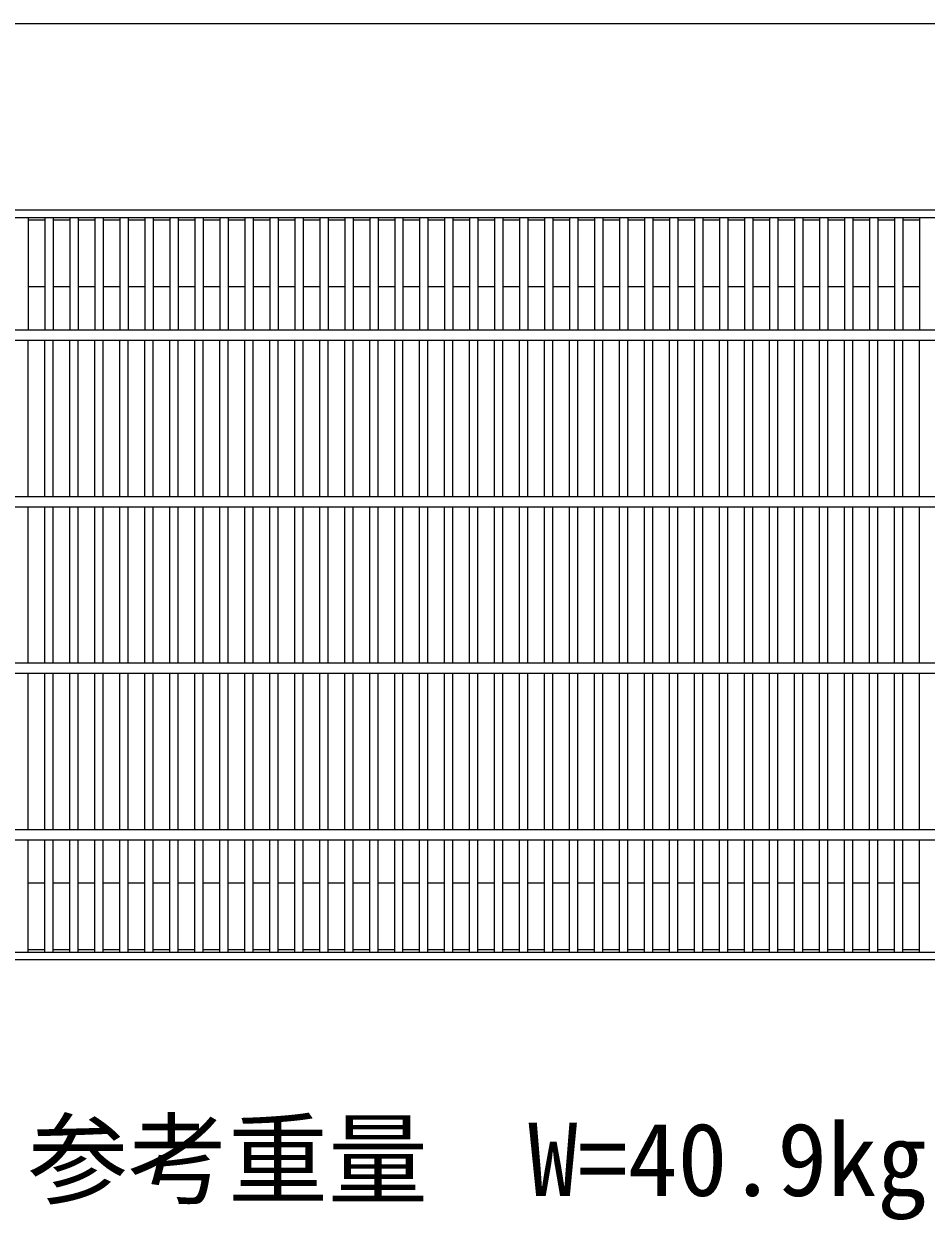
# Model space of a CAD drawing. Units: millimetres, scale not verified. Extents: x -33600 to 33600, y -11880 to 11880.
# Drawn here: x -24908 to -24367, y -7165 to -6447 of the extents above; entities that cross this region are included whole.
import ezdxf
from ezdxf.enums import TextEntityAlignment as Align

# ---------------------------------------------------------------- set-up
doc = ezdxf.new("R2010")
doc.units = ezdxf.units.MM
doc.header["$LTSCALE"] = 40
doc.layers.add('0-0_DIM', color=7, linetype='Continuous', lineweight=25)
doc.layers.add('0-2_HATCH', color=6, linetype='Continuous', lineweight=25)
doc.styles.add('ＭＳ ゴシック', font='')
doc.styles.get('ＭＳ ゴシック').set_extended_font_data('MS Gothic')

msp = doc.modelspace()

# ---------------------------------------------------------------- linework, layer by layer
at = {"layer": '0-0_DIM'}
msp.add_line((-24215.84, -6447.19), (-25210.84, -6447.19), dxfattribs=at)
at = {"layer": '0-2_HATCH'}
for p, q in [((-24215.84, -6559), (-25210.84, -6559)), ((-24215.84, -6563.5), (-25210.84, -6563.5)), ((-24905.84, -6563.5), (-24905.84, -6631)), ((-24895.84, -6565), (-24905.84, -6565)), ((-24895.84, -6563.5), (-24895.84, -6631)), ((-24890.84, -6563.5), (-24890.84, -6631)), ((-24880.84, -6565), (-24890.84, -6565)), ((-24880.84, -6563.5), (-24880.84, -6631)), ((-24875.84, -6563.5), (-24875.84, -6631)), ((-24865.84, -6565), (-24875.84, -6565)), ((-24865.84, -6563.5), (-24865.84, -6631)), ((-24860.84, -6563.5), (-24860.84, -6631)), ((-24850.84, -6565), (-24860.84, -6565)), ((-24850.84, -6563.5), (-24850.84, -6631)), ((-24845.84, -6563.5), (-24845.84, -6631)), ((-24835.84, -6565), (-24845.84, -6565)), ((-24835.84, -6563.5), (-24835.84, -6631)), ((-24830.84, -6563.5), (-24830.84, -6631)), ((-24820.84, -6565), (-24830.84, -6565)), ((-24820.84, -6563.5), (-24820.84, -6631)), ((-24815.84, -6563.5), (-24815.84, -6631)), ((-24805.84, -6565), (-24815.84, -6565)), ((-24805.84, -6563.5), (-24805.84, -6631)), ((-24800.84, -6563.5), (-24800.84, -6631)), ((-24790.84, -6565), (-24800.84, -6565)), ((-24790.84, -6563.5), (-24790.84, -6631)), ((-24785.84, -6563.5), (-24785.84, -6631)), ((-24775.84, -6565), (-24785.84, -6565)), ((-24775.84, -6563.5), (-24775.84, -6631)), ((-24770.84, -6563.5), (-24770.84, -6631)), ((-24760.84, -6565), (-24770.84, -6565)), ((-24760.84, -6563.5), (-24760.84, -6631)), ((-24755.84, -6563.5), (-24755.84, -6631)), ((-24745.84, -6565), (-24755.84, -6565)), ((-24745.84, -6563.5), (-24745.84, -6631)), ((-24740.84, -6563.5), (-24740.84, -6631)), ((-24730.84, -6565), (-24740.84, -6565)), ((-24730.84, -6563.5), (-24730.84, -6631)), ((-24725.84, -6563.5), (-24725.84, -6631)), ((-24715.84, -6565), (-24725.84, -6565)), ((-24715.84, -6563.5), (-24715.84, -6631)), ((-24710.84, -6563.5), (-24710.84, -6631)), ((-24700.84, -6565), (-24710.84, -6565)), ((-24700.84, -6563.5), (-24700.84, -6631)), ((-24695.84, -6563.5), (-24695.84, -6631)), ((-24685.84, -6565), (-24695.84, -6565)), ((-24685.84, -6563.5), (-24685.84, -6631)), ((-24680.84, -6563.5), (-24680.84, -6631)), ((-24670.84, -6565), (-24680.84, -6565)), ((-24670.84, -6563.5), (-24670.84, -6631)), ((-24665.84, -6563.5), (-24665.84, -6631)), ((-24655.84, -6565), (-24665.84, -6565)), ((-24655.84, -6563.5), (-24655.84, -6631)), ((-24650.84, -6563.5), (-24650.84, -6631)), ((-24640.84, -6565), (-24650.84, -6565)), ((-24640.84, -6563.5), (-24640.84, -6631)), ((-24635.84, -6563.5), (-24635.84, -6631)), ((-24625.84, -6565), (-24635.84, -6565)), ((-24625.84, -6563.5), (-24625.84, -6631)), ((-24620.84, -6563.5), (-24620.84, -6631)), ((-24610.84, -6565), (-24620.84, -6565)), ((-24610.84, -6563.5), (-24610.84, -6631)), ((-24605.84, -6563.5), (-24605.84, -6631)), ((-24595.84, -6565), (-24605.84, -6565)), ((-24595.84, -6563.5), (-24595.84, -6631)), ((-24590.84, -6563.5), (-24590.84, -6631)), ((-24580.84, -6565), (-24590.84, -6565)), ((-24580.84, -6563.5), (-24580.84, -6631)), ((-24575.84, -6563.5), (-24575.84, -6631)), ((-24565.84, -6565), (-24575.84, -6565)), ((-24565.84, -6563.5), (-24565.84, -6631)), ((-24560.84, -6563.5), (-24560.84, -6631)), ((-24550.84, -6565), (-24560.84, -6565)), ((-24550.84, -6563.5), (-24550.84, -6631)), ((-24545.84, -6563.5), (-24545.84, -6631)), ((-24535.84, -6565), (-24545.84, -6565)), ((-24535.84, -6563.5), (-24535.84, -6631)), ((-24530.84, -6563.5), (-24530.84, -6631)), ((-24520.84, -6565), (-24530.84, -6565)), ((-24520.84, -6563.5), (-24520.84, -6631)), ((-24515.84, -6563.5), (-24515.84, -6631)), ((-24505.84, -6565), (-24515.84, -6565)), ((-24505.84, -6563.5), (-24505.84, -6631)), ((-24500.84, -6563.5), (-24500.84, -6631)), ((-24490.84, -6565), (-24500.84, -6565)), ((-24490.84, -6563.5), (-24490.84, -6631)), ((-24485.84, -6563.5), (-24485.84, -6631)), ((-24475.84, -6565), (-24485.84, -6565)), ((-24475.84, -6563.5), (-24475.84, -6631)), ((-24470.84, -6563.5), (-24470.84, -6631)), ((-24460.84, -6565), (-24470.84, -6565)), ((-24460.84, -6563.5), (-24460.84, -6631)), ((-24455.84, -6563.5), (-24455.84, -6631)), ((-24445.84, -6565), (-24455.84, -6565)), ((-24445.84, -6563.5), (-24445.84, -6631)), ((-24440.84, -6563.5), (-24440.84, -6631)), ((-24430.84, -6565), (-24440.84, -6565)), ((-24430.84, -6563.5), (-24430.84, -6631)), ((-24425.84, -6563.5), (-24425.84, -6631)), ((-24415.84, -6565), (-24425.84, -6565)), ((-24415.84, -6563.5), (-24415.84, -6631)), ((-24410.84, -6563.5), (-24410.84, -6631)), ((-24400.84, -6565), (-24410.84, -6565)), ((-24400.84, -6563.5), (-24400.84, -6631)), ((-24395.84, -6563.5), (-24395.84, -6631)), ((-24385.84, -6565), (-24395.84, -6565)), ((-24385.84, -6563.5), (-24385.84, -6631)), ((-24380.84, -6563.5), (-24380.84, -6631)), ((-24370.84, -6565), (-24380.84, -6565)), ((-24370.84, -6563.5), (-24370.84, -6631)), ((-24895.84, -6605), (-24905.84, -6605)), ((-24880.84, -6605), (-24890.84, -6605)), ((-24865.84, -6605), (-24875.84, -6605)), ((-24850.84, -6605), (-24860.84, -6605)), ((-24835.84, -6605), (-24845.84, -6605)), ((-24820.84, -6605), (-24830.84, -6605)), ((-24805.84, -6605), (-24815.84, -6605)), ((-24790.84, -6605), (-24800.84, -6605)), ((-24775.84, -6605), (-24785.84, -6605)), ((-24760.84, -6605), (-24770.84, -6605)), ((-24745.84, -6605), (-24755.84, -6605)), ((-24730.84, -6605), (-24740.84, -6605)), ((-24715.84, -6605), (-24725.84, -6605)), ((-24700.84, -6605), (-24710.84, -6605)), ((-24685.84, -6605), (-24695.84, -6605)), ((-24670.84, -6605), (-24680.84, -6605)), ((-24655.84, -6605), (-24665.84, -6605)), ((-24640.84, -6605), (-24650.84, -6605)), ((-24625.84, -6605), (-24635.84, -6605)), ((-24610.84, -6605), (-24620.84, -6605)), ((-24595.84, -6605), (-24605.84, -6605)), ((-24580.84, -6605), (-24590.84, -6605)), ((-24565.84, -6605), (-24575.84, -6605)), ((-24550.84, -6605), (-24560.84, -6605)), ((-24535.84, -6605), (-24545.84, -6605)), ((-24520.84, -6605), (-24530.84, -6605)), ((-24505.84, -6605), (-24515.84, -6605)), ((-24490.84, -6605), (-24500.84, -6605)), ((-24475.84, -6605), (-24485.84, -6605)), ((-24460.84, -6605), (-24470.84, -6605)), ((-24445.84, -6605), (-24455.84, -6605)), ((-24430.84, -6605), (-24440.84, -6605)), ((-24415.84, -6605), (-24425.84, -6605)), ((-24400.84, -6605), (-24410.84, -6605)), ((-24385.84, -6605), (-24395.84, -6605)), ((-24370.84, -6605), (-24380.84, -6605)), ((-24215.84, -6631), (-25210.84, -6631)), ((-25210.84, -6637), (-24215.84, -6637)), ((-24905.84, -6731), (-24905.84, -6637)), ((-24895.84, -6731), (-24895.84, -6637)), ((-24890.84, -6731), (-24890.84, -6637)), ((-24880.84, -6731), (-24880.84, -6637)), ((-24875.84, -6731), (-24875.84, -6637)), ((-24865.84, -6731), (-24865.84, -6637)), ((-24860.84, -6731), (-24860.84, -6637)), ((-24850.84, -6731), (-24850.84, -6637)), ((-24845.84, -6731), (-24845.84, -6637)), ((-24835.84, -6731), (-24835.84, -6637)), ((-24830.84, -6731), (-24830.84, -6637)), ((-24820.84, -6731), (-24820.84, -6637)), ((-24815.84, -6731), (-24815.84, -6637)), ((-24805.84, -6731), (-24805.84, -6637)), ((-24800.84, -6731), (-24800.84, -6637)), ((-24790.84, -6731), (-24790.84, -6637)), ((-24785.84, -6731), (-24785.84, -6637)), ((-24775.84, -6731), (-24775.84, -6637)), ((-24770.84, -6731), (-24770.84, -6637)), ((-24760.84, -6731), (-24760.84, -6637)), ((-24755.84, -6731), (-24755.84, -6637)), ((-24745.84, -6731), (-24745.84, -6637)), ((-24740.84, -6731), (-24740.84, -6637)), ((-24730.84, -6731), (-24730.84, -6637)), ((-24725.84, -6731), (-24725.84, -6637)), ((-24715.84, -6731), (-24715.84, -6637)), ((-24710.84, -6731), (-24710.84, -6637)), ((-24700.84, -6731), (-24700.84, -6637)), ((-24695.84, -6731), (-24695.84, -6637)), ((-24685.84, -6731), (-24685.84, -6637)), ((-24680.84, -6731), (-24680.84, -6637)), ((-24670.84, -6731), (-24670.84, -6637)), ((-24665.84, -6731), (-24665.84, -6637)), ((-24655.84, -6731), (-24655.84, -6637)), ((-24650.84, -6731), (-24650.84, -6637)), ((-24640.84, -6731), (-24640.84, -6637)), ((-24635.84, -6731), (-24635.84, -6637)), ((-24625.84, -6731), (-24625.84, -6637)), ((-24620.84, -6731), (-24620.84, -6637)), ((-24610.84, -6731), (-24610.84, -6637)), ((-24605.84, -6731), (-24605.84, -6637)), ((-24595.84, -6731), (-24595.84, -6637)), ((-24590.84, -6731), (-24590.84, -6637)), ((-24580.84, -6731), (-24580.84, -6637)), ((-24575.84, -6731), (-24575.84, -6637)), ((-24565.84, -6731), (-24565.84, -6637)), ((-24560.84, -6731), (-24560.84, -6637)), ((-24550.84, -6731), (-24550.84, -6637)), ((-24545.84, -6731), (-24545.84, -6637)), ((-24535.84, -6731), (-24535.84, -6637)), ((-24530.84, -6731), (-24530.84, -6637)), ((-24520.84, -6731), (-24520.84, -6637)), ((-24515.84, -6731), (-24515.84, -6637)), ((-24505.84, -6731), (-24505.84, -6637)), ((-24500.84, -6731), (-24500.84, -6637)), ((-24490.84, -6731), (-24490.84, -6637)), ((-24485.84, -6731), (-24485.84, -6637)), ((-24475.84, -6731), (-24475.84, -6637)), ((-24470.84, -6731), (-24470.84, -6637)), ((-24460.84, -6731), (-24460.84, -6637)), ((-24455.84, -6731), (-24455.84, -6637)), ((-24445.84, -6731), (-24445.84, -6637)), ((-24440.84, -6731), (-24440.84, -6637)), ((-24430.84, -6731), (-24430.84, -6637)), ((-24425.84, -6731), (-24425.84, -6637)), ((-24415.84, -6731), (-24415.84, -6637)), ((-24410.84, -6731), (-24410.84, -6637)), ((-24400.84, -6731), (-24400.84, -6637)), ((-24395.84, -6731), (-24395.84, -6637)), ((-24385.84, -6731), (-24385.84, -6637)), ((-24380.84, -6731), (-24380.84, -6637)), ((-24370.84, -6731), (-24370.84, -6637)), ((-24215.84, -6731), (-25210.84, -6731)), ((-25210.84, -6737), (-24215.84, -6737)), ((-24905.84, -6831), (-24905.84, -6737)), ((-24895.84, -6831), (-24895.84, -6737)), ((-24890.84, -6831), (-24890.84, -6737)), ((-24880.84, -6831), (-24880.84, -6737)), ((-24875.84, -6831), (-24875.84, -6737)), ((-24865.84, -6831), (-24865.84, -6737)), ((-24860.84, -6831), (-24860.84, -6737)), ((-24850.84, -6831), (-24850.84, -6737)), ((-24845.84, -6831), (-24845.84, -6737)), ((-24835.84, -6831), (-24835.84, -6737)), ((-24830.84, -6831), (-24830.84, -6737)), ((-24820.84, -6831), (-24820.84, -6737)), ((-24815.84, -6831), (-24815.84, -6737)), ((-24805.84, -6831), (-24805.84, -6737)), ((-24800.84, -6831), (-24800.84, -6737)), ((-24790.84, -6831), (-24790.84, -6737)), ((-24785.84, -6831), (-24785.84, -6737)), ((-24775.84, -6831), (-24775.84, -6737)), ((-24770.84, -6831), (-24770.84, -6737)), ((-24760.84, -6831), (-24760.84, -6737)), ((-24755.84, -6831), (-24755.84, -6737)), ((-24745.84, -6831), (-24745.84, -6737)), ((-24740.84, -6831), (-24740.84, -6737)), ((-24730.84, -6831), (-24730.84, -6737)), ((-24725.84, -6831), (-24725.84, -6737)), ((-24715.84, -6831), (-24715.84, -6737)), ((-24710.84, -6831), (-24710.84, -6737)), ((-24700.84, -6831), (-24700.84, -6737)), ((-24695.84, -6831), (-24695.84, -6737)), ((-24685.84, -6831), (-24685.84, -6737)), ((-24680.84, -6831), (-24680.84, -6737)), ((-24670.84, -6831), (-24670.84, -6737)), ((-24665.84, -6831), (-24665.84, -6737)), ((-24655.84, -6831), (-24655.84, -6737)), ((-24650.84, -6831), (-24650.84, -6737)), ((-24640.84, -6831), (-24640.84, -6737)), ((-24635.84, -6831), (-24635.84, -6737)), ((-24625.84, -6831), (-24625.84, -6737)), ((-24620.84, -6831), (-24620.84, -6737)), ((-24610.84, -6831), (-24610.84, -6737)), ((-24605.84, -6831), (-24605.84, -6737)), ((-24595.84, -6831), (-24595.84, -6737)), ((-24590.84, -6831), (-24590.84, -6737)), ((-24580.84, -6831), (-24580.84, -6737)), ((-24575.84, -6831), (-24575.84, -6737)), ((-24565.84, -6831), (-24565.84, -6737)), ((-24560.84, -6831), (-24560.84, -6737)), ((-24550.84, -6831), (-24550.84, -6737)), ((-24545.84, -6831), (-24545.84, -6737)), ((-24535.84, -6831), (-24535.84, -6737)), ((-24530.84, -6831), (-24530.84, -6737)), ((-24520.84, -6831), (-24520.84, -6737)), ((-24515.84, -6831), (-24515.84, -6737)), ((-24505.84, -6831), (-24505.84, -6737)), ((-24500.84, -6831), (-24500.84, -6737)), ((-24490.84, -6831), (-24490.84, -6737)), ((-24485.84, -6831), (-24485.84, -6737)), ((-24475.84, -6831), (-24475.84, -6737)), ((-24470.84, -6831), (-24470.84, -6737)), ((-24460.84, -6831), (-24460.84, -6737)), ((-24455.84, -6831), (-24455.84, -6737)), ((-24445.84, -6831), (-24445.84, -6737)), ((-24440.84, -6831), (-24440.84, -6737)), ((-24430.84, -6831), (-24430.84, -6737)), ((-24425.84, -6831), (-24425.84, -6737)), ((-24415.84, -6831), (-24415.84, -6737)), ((-24410.84, -6831), (-24410.84, -6737)), ((-24400.84, -6831), (-24400.84, -6737)), ((-24395.84, -6831), (-24395.84, -6737)), ((-24385.84, -6831), (-24385.84, -6737)), ((-24380.84, -6831), (-24380.84, -6737)), ((-24370.84, -6831), (-24370.84, -6737)), ((-24215.84, -6831), (-25210.84, -6831)), ((-25210.84, -6837), (-24215.84, -6837)), ((-24905.84, -6931), (-24905.84, -6837)), ((-24895.84, -6931), (-24895.84, -6837)), ((-24890.84, -6931), (-24890.84, -6837)), ((-24880.84, -6931), (-24880.84, -6837)), ((-24875.84, -6931), (-24875.84, -6837)), ((-24865.84, -6931), (-24865.84, -6837)), ((-24860.84, -6931), (-24860.84, -6837)), ((-24850.84, -6931), (-24850.84, -6837)), ((-24845.84, -6931), (-24845.84, -6837)), ((-24835.84, -6931), (-24835.84, -6837)), ((-24830.84, -6931), (-24830.84, -6837)), ((-24820.84, -6931), (-24820.84, -6837)), ((-24815.84, -6931), (-24815.84, -6837)), ((-24805.84, -6931), (-24805.84, -6837)), ((-24800.84, -6931), (-24800.84, -6837)), ((-24790.84, -6931), (-24790.84, -6837)), ((-24785.84, -6931), (-24785.84, -6837)), ((-24775.84, -6931), (-24775.84, -6837)), ((-24770.84, -6931), (-24770.84, -6837)), ((-24760.84, -6931), (-24760.84, -6837)), ((-24755.84, -6931), (-24755.84, -6837)), ((-24745.84, -6931), (-24745.84, -6837)), ((-24740.84, -6931), (-24740.84, -6837)), ((-24730.84, -6931), (-24730.84, -6837)), ((-24725.84, -6931), (-24725.84, -6837)), ((-24715.84, -6931), (-24715.84, -6837)), ((-24710.84, -6931), (-24710.84, -6837)), ((-24700.84, -6931), (-24700.84, -6837)), ((-24695.84, -6931), (-24695.84, -6837)), ((-24685.84, -6931), (-24685.84, -6837)), ((-24680.84, -6931), (-24680.84, -6837)), ((-24670.84, -6931), (-24670.84, -6837)), ((-24665.84, -6931), (-24665.84, -6837)), ((-24655.84, -6931), (-24655.84, -6837)), ((-24650.84, -6931), (-24650.84, -6837)), ((-24640.84, -6931), (-24640.84, -6837)), ((-24635.84, -6931), (-24635.84, -6837)), ((-24625.84, -6931), (-24625.84, -6837)), ((-24620.84, -6931), (-24620.84, -6837)), ((-24610.84, -6931), (-24610.84, -6837)), ((-24605.84, -6931), (-24605.84, -6837)), ((-24595.84, -6931), (-24595.84, -6837)), ((-24590.84, -6931), (-24590.84, -6837)), ((-24580.84, -6931), (-24580.84, -6837)), ((-24575.84, -6931), (-24575.84, -6837)), ((-24565.84, -6931), (-24565.84, -6837)), ((-24560.84, -6931), (-24560.84, -6837)), ((-24550.84, -6931), (-24550.84, -6837)), ((-24545.84, -6931), (-24545.84, -6837)), ((-24535.84, -6931), (-24535.84, -6837)), ((-24530.84, -6931), (-24530.84, -6837)), ((-24520.84, -6931), (-24520.84, -6837)), ((-24515.84, -6931), (-24515.84, -6837)), ((-24505.84, -6931), (-24505.84, -6837)), ((-24500.84, -6931), (-24500.84, -6837)), ((-24490.84, -6931), (-24490.84, -6837)), ((-24485.84, -6931), (-24485.84, -6837)), ((-24475.84, -6931), (-24475.84, -6837)), ((-24470.84, -6931), (-24470.84, -6837)), ((-24460.84, -6931), (-24460.84, -6837)), ((-24455.84, -6931), (-24455.84, -6837)), ((-24445.84, -6931), (-24445.84, -6837)), ((-24440.84, -6931), (-24440.84, -6837)), ((-24430.84, -6931), (-24430.84, -6837)), ((-24425.84, -6931), (-24425.84, -6837)), ((-24415.84, -6931), (-24415.84, -6837)), ((-24410.84, -6931), (-24410.84, -6837)), ((-24400.84, -6931), (-24400.84, -6837)), ((-24395.84, -6931), (-24395.84, -6837)), ((-24385.84, -6931), (-24385.84, -6837)), ((-24380.84, -6931), (-24380.84, -6837)), ((-24370.84, -6931), (-24370.84, -6837)), ((-24215.84, -6931), (-25210.84, -6931)), ((-25210.84, -6937), (-24215.84, -6937)), ((-24905.84, -7004.5), (-24905.84, -6937)), ((-24895.84, -7004.5), (-24895.84, -6937)), ((-24890.84, -7004.5), (-24890.84, -6937)), ((-24880.84, -7004.5), (-24880.84, -6937)), ((-24875.84, -7004.5), (-24875.84, -6937)), ((-24865.84, -7004.5), (-24865.84, -6937)), ((-24860.84, -7004.5), (-24860.84, -6937)), ((-24850.84, -7004.5), (-24850.84, -6937)), ((-24845.84, -7004.5), (-24845.84, -6937)), ((-24835.84, -7004.5), (-24835.84, -6937)), ((-24830.84, -7004.5), (-24830.84, -6937)), ((-24820.84, -7004.5), (-24820.84, -6937)), ((-24815.84, -7004.5), (-24815.84, -6937)), ((-24805.84, -7004.5), (-24805.84, -6937)), ((-24800.84, -7004.5), (-24800.84, -6937)), ((-24790.84, -7004.5), (-24790.84, -6937)), ((-24785.84, -7004.5), (-24785.84, -6937)), ((-24775.84, -7004.5), (-24775.84, -6937)), ((-24770.84, -7004.5), (-24770.84, -6937)), ((-24760.84, -7004.5), (-24760.84, -6937)), ((-24755.84, -7004.5), (-24755.84, -6937)), ((-24745.84, -7004.5), (-24745.84, -6937)), ((-24740.84, -7004.5), (-24740.84, -6937)), ((-24730.84, -7004.5), (-24730.84, -6937)), ((-24725.84, -7004.5), (-24725.84, -6937)), ((-24715.84, -7004.5), (-24715.84, -6937)), ((-24710.84, -7004.5), (-24710.84, -6937)), ((-24700.84, -7004.5), (-24700.84, -6937)), ((-24695.84, -7004.5), (-24695.84, -6937)), ((-24685.84, -7004.5), (-24685.84, -6937)), ((-24680.84, -7004.5), (-24680.84, -6937)), ((-24670.84, -7004.5), (-24670.84, -6937)), ((-24665.84, -7004.5), (-24665.84, -6937)), ((-24655.84, -7004.5), (-24655.84, -6937)), ((-24650.84, -7004.5), (-24650.84, -6937)), ((-24640.84, -7004.5), (-24640.84, -6937)), ((-24635.84, -7004.5), (-24635.84, -6937)), ((-24625.84, -7004.5), (-24625.84, -6937)), ((-24620.84, -7004.5), (-24620.84, -6937)), ((-24610.84, -7004.5), (-24610.84, -6937)), ((-24605.84, -7004.5), (-24605.84, -6937)), ((-24595.84, -7004.5), (-24595.84, -6937)), ((-24590.84, -7004.5), (-24590.84, -6937)), ((-24580.84, -7004.5), (-24580.84, -6937)), ((-24575.84, -7004.5), (-24575.84, -6937)), ((-24565.84, -7004.5), (-24565.84, -6937)), ((-24560.84, -7004.5), (-24560.84, -6937)), ((-24550.84, -7004.5), (-24550.84, -6937)), ((-24545.84, -7004.5), (-24545.84, -6937)), ((-24535.84, -7004.5), (-24535.84, -6937)), ((-24530.84, -7004.5), (-24530.84, -6937)), ((-24520.84, -7004.5), (-24520.84, -6937)), ((-24515.84, -7004.5), (-24515.84, -6937)), ((-24505.84, -7004.5), (-24505.84, -6937)), ((-24500.84, -7004.5), (-24500.84, -6937)), ((-24490.84, -7004.5), (-24490.84, -6937)), ((-24485.84, -7004.5), (-24485.84, -6937)), ((-24475.84, -7004.5), (-24475.84, -6937)), ((-24470.84, -7004.5), (-24470.84, -6937)), ((-24460.84, -7004.5), (-24460.84, -6937)), ((-24455.84, -7004.5), (-24455.84, -6937)), ((-24445.84, -7004.5), (-24445.84, -6937)), ((-24440.84, -7004.5), (-24440.84, -6937)), ((-24430.84, -7004.5), (-24430.84, -6937)), ((-24425.84, -7004.5), (-24425.84, -6937)), ((-24415.84, -7004.5), (-24415.84, -6937)), ((-24410.84, -7004.5), (-24410.84, -6937)), ((-24400.84, -7004.5), (-24400.84, -6937)), ((-24395.84, -7004.5), (-24395.84, -6937)), ((-24385.84, -7004.5), (-24385.84, -6937)), ((-24380.84, -7004.5), (-24380.84, -6937)), ((-24370.84, -7004.5), (-24370.84, -6937)), ((-24895.84, -6963), (-24905.84, -6963)), ((-24880.84, -6963), (-24890.84, -6963)), ((-24865.84, -6963), (-24875.84, -6963)), ((-24850.84, -6963), (-24860.84, -6963)), ((-24835.84, -6963), (-24845.84, -6963)), ((-24820.84, -6963), (-24830.84, -6963)), ((-24805.84, -6963), (-24815.84, -6963)), ((-24790.84, -6963), (-24800.84, -6963)), ((-24775.84, -6963), (-24785.84, -6963)), ((-24760.84, -6963), (-24770.84, -6963)), ((-24745.84, -6963), (-24755.84, -6963)), ((-24730.84, -6963), (-24740.84, -6963)), ((-24715.84, -6963), (-24725.84, -6963)), ((-24700.84, -6963), (-24710.84, -6963)), ((-24685.84, -6963), (-24695.84, -6963)), ((-24670.84, -6963), (-24680.84, -6963)), ((-24655.84, -6963), (-24665.84, -6963)), ((-24640.84, -6963), (-24650.84, -6963)), ((-24625.84, -6963), (-24635.84, -6963)), ((-24610.84, -6963), (-24620.84, -6963)), ((-24595.84, -6963), (-24605.84, -6963)), ((-24580.84, -6963), (-24590.84, -6963)), ((-24565.84, -6963), (-24575.84, -6963)), ((-24550.84, -6963), (-24560.84, -6963)), ((-24535.84, -6963), (-24545.84, -6963)), ((-24520.84, -6963), (-24530.84, -6963)), ((-24505.84, -6963), (-24515.84, -6963)), ((-24490.84, -6963), (-24500.84, -6963)), ((-24475.84, -6963), (-24485.84, -6963)), ((-24460.84, -6963), (-24470.84, -6963)), ((-24445.84, -6963), (-24455.84, -6963)), ((-24430.84, -6963), (-24440.84, -6963)), ((-24415.84, -6963), (-24425.84, -6963)), ((-24400.84, -6963), (-24410.84, -6963)), ((-24385.84, -6963), (-24395.84, -6963)), ((-24370.84, -6963), (-24380.84, -6963)), ((-24215.84, -7004.5), (-25210.84, -7004.5)), ((-24895.84, -7003), (-24905.84, -7003)), ((-24880.84, -7003), (-24890.84, -7003)), ((-24865.84, -7003), (-24875.84, -7003)), ((-24850.84, -7003), (-24860.84, -7003)), ((-24835.84, -7003), (-24845.84, -7003)), ((-24820.84, -7003), (-24830.84, -7003)), ((-24805.84, -7003), (-24815.84, -7003)), ((-24790.84, -7003), (-24800.84, -7003)), ((-24775.84, -7003), (-24785.84, -7003)), ((-24760.84, -7003), (-24770.84, -7003)), ((-24745.84, -7003), (-24755.84, -7003)), ((-24730.84, -7003), (-24740.84, -7003)), ((-24715.84, -7003), (-24725.84, -7003)), ((-24700.84, -7003), (-24710.84, -7003)), ((-24685.84, -7003), (-24695.84, -7003)), ((-24670.84, -7003), (-24680.84, -7003)), ((-24655.84, -7003), (-24665.84, -7003)), ((-24640.84, -7003), (-24650.84, -7003)), ((-24625.84, -7003), (-24635.84, -7003)), ((-24610.84, -7003), (-24620.84, -7003)), ((-24595.84, -7003), (-24605.84, -7003)), ((-24580.84, -7003), (-24590.84, -7003)), ((-24565.84, -7003), (-24575.84, -7003)), ((-24550.84, -7003), (-24560.84, -7003)), ((-24535.84, -7003), (-24545.84, -7003)), ((-24520.84, -7003), (-24530.84, -7003)), ((-24505.84, -7003), (-24515.84, -7003)), ((-24490.84, -7003), (-24500.84, -7003)), ((-24475.84, -7003), (-24485.84, -7003)), ((-24460.84, -7003), (-24470.84, -7003)), ((-24445.84, -7003), (-24455.84, -7003)), ((-24430.84, -7003), (-24440.84, -7003)), ((-24415.84, -7003), (-24425.84, -7003)), ((-24400.84, -7003), (-24410.84, -7003)), ((-24385.84, -7003), (-24395.84, -7003)), ((-24370.84, -7003), (-24380.84, -7003)), ((-24215.84, -7009), (-25210.84, -7009))]:
    msp.add_line(p, q, dxfattribs=at)

# ---------------------------------------------------------------- texts
at = {"layer": '0-0_DIM', "style": 'ＭＳ ゴシック'}
msp.add_text('参考重量\u3000W=40.9kg', height=43.99, dxfattribs=at).set_placement((-24905.85, -7163.93), align=Align.BOTTOM_LEFT)

doc.saveas('drawing.dxf')
